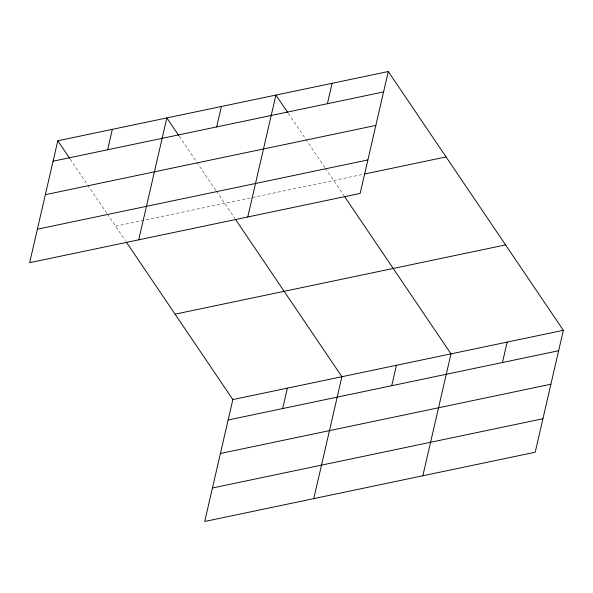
<?xml version="1.0" encoding="UTF-8"?>
<svg xmlns="http://www.w3.org/2000/svg" width="593" height="593" viewBox="0 0 593 593"><rect width="100%" height="100%" fill="white"/><g stroke="black" fill="none" stroke-linecap="round" stroke-linejoin="round"><path stroke-width="0.44" stroke-dasharray="2.96 2.22" d="M115.561 226.178L363.598 174.209M288.302 113.374L304.809 137.769M305.84 139.296L324.92 167.508M325.438 168.271L343.955 195.646M179.234 136.227L195.742 160.629M196.772 162.148L215.859 190.36M216.378 191.124L234.887 218.498M70.174 159.08L86.682 183.482M87.712 185.001L106.792 213.221M107.311 213.977L125.316 240.595"/><path stroke-width="0.89" d="M57.795 140.778L29.65 262.684L360.144 193.429L388.289 71.523L57.795 140.778L69.655 158.316M107.615 149.77L112.329 129.356M138.718 239.831L166.855 117.925L178.723 135.463M216.675 126.917L221.389 106.495M247.778 216.979L275.923 95.073L287.783 112.611M126.339 242.107L232.856 399.571L204.711 521.477L535.205 452.222L563.35 330.316L388.289 71.523M327.395 103.716L332.11 83.302M282.668 408.562L287.383 388.141M313.771 498.624L341.916 376.718L235.406 219.254M391.736 385.709L396.45 365.288M422.839 475.764L450.984 353.865L344.466 196.402M502.449 362.508L507.163 342.087M53.081 161.2L383.575 91.945M45.35 194.689L375.843 125.434M37.381 229.194L367.882 159.94M364.502 174.016L446.062 156.93M175.083 314.171L505.577 244.916M232.856 399.571L563.35 330.316M228.142 419.992L558.636 350.737M220.403 453.482L550.904 384.227M212.442 487.987L542.936 418.732"/></g></svg>
